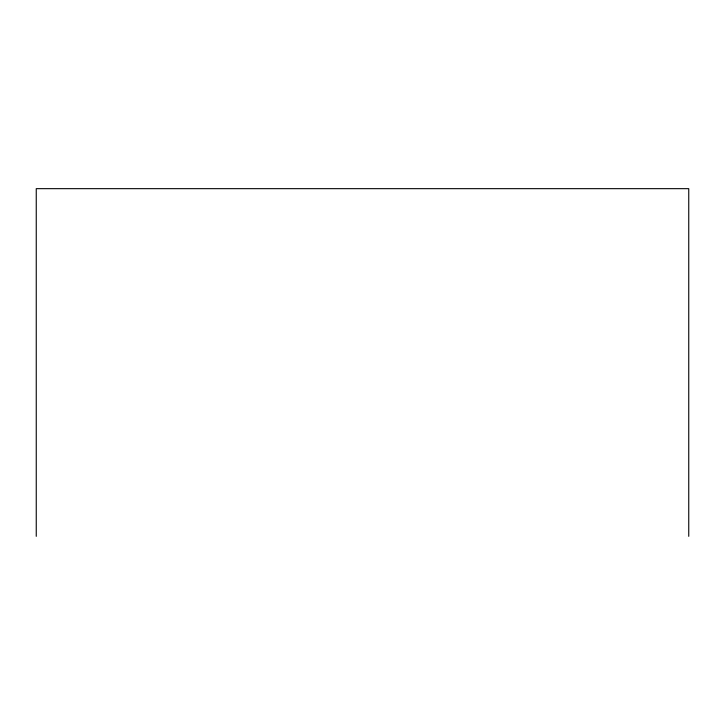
<?xml version="1.0" encoding="UTF-8"?>
<svg xmlns="http://www.w3.org/2000/svg" width="725" height="725" viewBox="0 0 725 725"><rect width="100%" height="100%" fill="white"/><g stroke="black" fill="none" stroke-linecap="round" stroke-linejoin="round"><path stroke-width="1.09" d="M688.75 536.337L688.75 188.663L36.25 188.663L36.25 536.337"/></g></svg>
